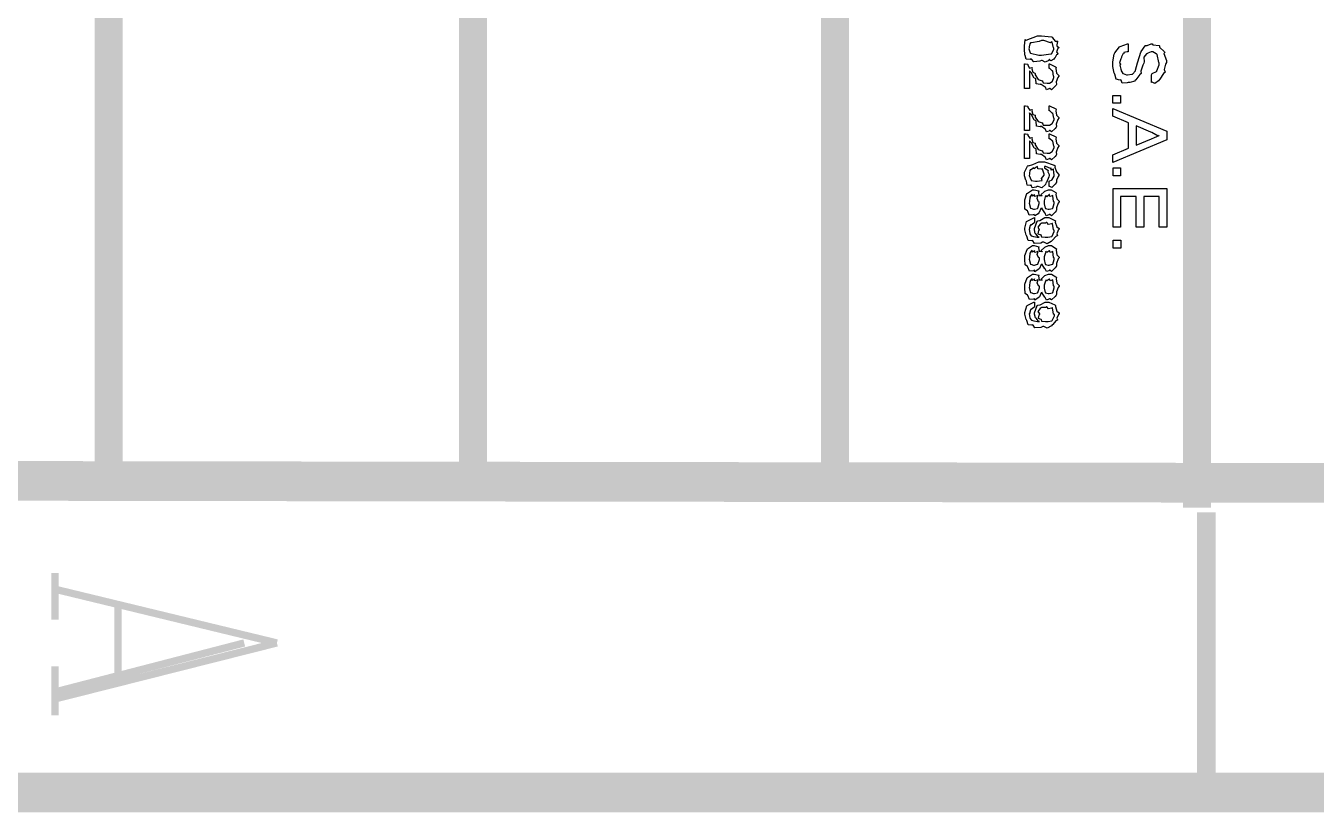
# Model space of a CAD drawing. Extents: x 0.1 to 11.6, y 0.3 to 16.2.
# Drawn here: x 1.042 to 1.963, y 0.296 to 0.857 of the extents above; entities that cross this region are included whole.
import ezdxf

# ---------------------------------------------------------------- set-up
doc = ezdxf.new("R2010")
doc.units = 0
doc.header["$MEASUREMENT"] = 0

msp = doc.modelspace()

# ---------------------------------------------------------------- linework, layer by layer
at = {"color": 0, "const_width": 0.005208}
msp.add_lwpolyline([(0.155003, 16.22), (11.57, 16.22), (11.57, 0.310004), (0.155003, 0.310004), (0.155003, 16.22)], close=True, dxfattribs=at)
at = {"color": 0}
for points, const_width in [([(1.10167, 4.18001), (1.10167, 0.531685)], 0.02), ([(1.36165, 0.531685), (1.36165, 4.18001)], 0.02), ([(1.62001, 0.531685), (1.62001, 4.18001)], 0.02), ([(1.87831, 0.513346), (1.87831, 4.18001)], 0.02), ([(11.315, 0.516656), (0.398329, 0.533311)], 0.028333), ([(1.88499, 0.509983), (1.88499, 0.310004)], 0.013333), ([(1.06331, 0.466689), (1.06331, 0.433322)], 0.005208), ([(1.22168, 0.416667), (1.06331, 0.455024)], 0.005208), ([(1.10834, 0.444988), (1.10834, 0.393337)], 0.005208), ([(1.22168, 0.416667), (1.06331, 0.376682)], 0.005208), ([(1.19835, 0.416667), (1.06331, 0.381674)], 0.005208), ([(1.06331, 0.400011), (1.06331, 0.365018)], 0.005208), ([(11.57, 0.310004), (0.155003, 0.310004)], 0.028333)]:
    msp.add_lwpolyline(points, dxfattribs=dict(at, const_width=const_width))
for points in [[(1.76725, 0.850096), (1.76725, 0.850096), (1.77447, 0.849393), (1.77507, 0.849229), (1.77507, 0.848525), (1.77696, 0.846353), (1.77892, 0.846354), (1.77897, 0.846192), (1.77854, 0.845539), (1.77815, 0.842828), (1.77962, 0.841796), (1.77962, 0.841415), (1.77903, 0.840929), (1.77806, 0.838596), (1.77886, 0.837185), (1.77875, 0.836858), (1.77806, 0.836532), (1.77681, 0.834092), (1.77658, 0.834038), (1.77604, 0.833496), (1.77393, 0.832301), (1.77306, 0.833225), (1.77289, 0.833169), (1.77246, 0.832572), (1.76997, 0.831376), (1.7679, 0.832519), (1.76725, 0.832519), (1.766, 0.831976), (1.76172, 0.831543), (1.76019, 0.833442), (1.75965, 0.833604), (1.75911, 0.833225), (1.75629, 0.833386), (1.75564, 0.836099), (1.75553, 0.836424), (1.75543, 0.83675), (1.7551, 0.840276), (1.7551, 0.841415), (1.7551, 0.842935), (1.75564, 0.847168), (1.75575, 0.847492), (1.75646, 0.847004), (1.76454, 0.850096), (1.76725, 0.850096)], [(1.76725, 0.846625), (1.76557, 0.845975), (1.76025, 0.844997), (1.75944, 0.845157), (1.75944, 0.845104), (1.759, 0.84429), (1.75857, 0.842175), (1.75857, 0.841415), (1.75831, 0.840713), (1.75928, 0.837944), (1.75944, 0.837726), (1.75944, 0.837726), (1.76531, 0.836207), (1.76725, 0.836207), (1.76725, 0.836207), (1.77408, 0.837131), (1.77442, 0.837294), (1.77442, 0.837294), (1.77615, 0.840386), (1.77615, 0.841417), (1.77587, 0.841417), (1.77485, 0.845431), (1.77463, 0.845756), (1.77382, 0.845104), (1.76888, 0.846624), (1.76725, 0.846625)], [(1.82926, 0.8444), (1.82926, 0.838758), (1.82844, 0.838596), (1.82611, 0.838053), (1.82622, 0.837728), (1.82622, 0.837674), (1.82551, 0.837457), (1.82437, 0.834961), (1.82428, 0.834636), (1.82383, 0.833713), (1.82297, 0.830783), (1.82362, 0.830132), (1.82362, 0.829861), (1.82324, 0.829101), (1.82394, 0.826281), (1.82406, 0.825956), (1.82383, 0.825629), (1.82542, 0.823296), (1.82557, 0.823135), (1.82557, 0.823135), (1.82785, 0.822267), (1.82861, 0.822267), (1.82861, 0.822267), (1.83182, 0.822646), (1.83208, 0.8227), (1.83231, 0.822754), (1.83431, 0.825139), (1.83447, 0.825521), (1.83447, 0.825521), (1.83578, 0.830836), (1.83599, 0.831597), (1.83599, 0.831597), (1.83817, 0.838378), (1.83838, 0.83876), (1.83832, 0.838813), (1.84131, 0.842882), (1.84164, 0.843099), (1.84164, 0.843099), (1.84272, 0.843207), (1.84549, 0.8444), (1.8464, 0.844401), (1.84685, 0.843696), (1.85118, 0.843153), (1.85161, 0.842882), (1.85151, 0.842014), (1.85508, 0.83865), (1.85531, 0.838106), (1.85471, 0.8374), (1.85661, 0.832574), (1.85661, 0.830946), (1.8559, 0.829917), (1.85493, 0.82601), (1.85547, 0.824219), (1.85531, 0.823785), (1.85428, 0.823133), (1.85183, 0.819117), (1.8514, 0.818793), (1.85081, 0.817978), (1.8481, 0.816136), (1.84631, 0.816894), (1.84576, 0.816839), (1.84576, 0.822265), (1.84576, 0.822265), (1.84631, 0.823133), (1.84944, 0.824544), (1.84967, 0.824869), (1.84961, 0.824978), (1.85118, 0.829482), (1.85118, 0.830946), (1.85097, 0.830946), (1.84987, 0.836697), (1.84967, 0.837022), (1.84907, 0.83724), (1.84674, 0.838758), (1.84597, 0.838758), (1.84565, 0.838542), (1.8431, 0.837674), (1.84293, 0.837457), (1.84212, 0.837238), (1.84022, 0.834907), (1.84056, 0.831489), (1.84033, 0.830513), (1.83963, 0.82921), (1.83817, 0.824761), (1.83832, 0.823242), (1.83817, 0.822915), (1.8374, 0.822374), (1.83464, 0.818631), (1.83425, 0.818358), (1.83382, 0.8176), (1.8304, 0.816839), (1.82926, 0.816839), (1.82835, 0.816407), (1.82493, 0.816243), (1.82406, 0.818307), (1.82362, 0.818576), (1.82319, 0.818306), (1.82058, 0.819226), (1.81972, 0.822647), (1.8195, 0.823133), (1.81917, 0.823514), (1.81819, 0.828125), (1.81819, 0.829644), (1.81819, 0.831599), (1.81928, 0.836914), (1.8195, 0.837457), (1.81961, 0.83789), (1.82297, 0.842176), (1.8234, 0.842449), (1.8234, 0.842449), (1.82872, 0.844401), (1.82926, 0.8444)], [(1.75863, 0.812556), (1.75515, 0.812556), (1.75515, 0.830135), (1.75575, 0.830135), (1.75732, 0.829808), (1.75754, 0.829699), (1.75754, 0.829046), (1.75885, 0.827042), (1.76042, 0.827474), (1.76058, 0.827313), (1.76042, 0.826606), (1.76107, 0.824058), (1.76264, 0.823515), (1.76275, 0.82319), (1.76269, 0.822158), (1.76497, 0.818958), (1.76785, 0.817982), (1.76818, 0.817762), (1.76807, 0.817762), (1.76839, 0.816463), (1.77132, 0.816246), (1.77229, 0.816246), (1.773, 0.816243), (1.7749, 0.817546), (1.77512, 0.817764), (1.77512, 0.817764), (1.77621, 0.820368), (1.77621, 0.821236), (1.77593, 0.821236), (1.77528, 0.824926), (1.77512, 0.825143), (1.7749, 0.825032), (1.77328, 0.826662), (1.77274, 0.82666), (1.77274, 0.830135), (1.77294, 0.830078), (1.7774, 0.82791), (1.77772, 0.827528), (1.77746, 0.82666), (1.77806, 0.823408), (1.77968, 0.821778), (1.77968, 0.821235), (1.77897, 0.820422), (1.77783, 0.817111), (1.778, 0.815322), (1.77772, 0.814942), (1.77701, 0.814021), (1.77442, 0.811635), (1.77328, 0.812556), (1.77294, 0.812554), (1.77262, 0.812178), (1.77089, 0.811524), (1.77012, 0.813314), (1.76992, 0.813422), (1.76992, 0.813422), (1.76714, 0.815375), (1.76687, 0.815594), (1.76633, 0.815268), (1.76361, 0.815757), (1.76335, 0.819282), (1.76297, 0.819718), (1.7621, 0.819881), (1.76025, 0.823461), (1.76014, 0.823624), (1.7601, 0.823624), (1.75874, 0.825035), (1.75863, 0.825143), (1.75863, 0.812556)], [(1.81825, 0.807565), (1.82368, 0.807563), (1.82368, 0.801921), (1.81825, 0.801921), (1.81825, 0.807565)], [(1.75868, 0.782497), (1.75521, 0.782497), (1.75521, 0.800076), (1.75581, 0.800076), (1.75737, 0.79975), (1.7576, 0.79964), (1.7576, 0.798989), (1.7589, 0.796983), (1.76047, 0.797418), (1.76064, 0.797254), (1.76047, 0.796547), (1.76113, 0.794001), (1.76269, 0.793457), (1.76281, 0.793132), (1.76275, 0.792103), (1.76503, 0.788901), (1.7679, 0.787925), (1.76824, 0.787706), (1.76813, 0.787706), (1.76844, 0.786406), (1.77138, 0.786187), (1.77235, 0.786187), (1.77306, 0.786185), (1.77496, 0.787489), (1.77518, 0.787708), (1.77518, 0.787708), (1.77626, 0.790313), (1.77626, 0.791178), (1.77599, 0.791178), (1.77533, 0.794869), (1.77518, 0.795086), (1.77496, 0.794976), (1.77333, 0.796606), (1.77279, 0.796604), (1.77279, 0.800074), (1.773, 0.800022), (1.77746, 0.797851), (1.77778, 0.797472), (1.7775, 0.796604), (1.7781, 0.793349), (1.77974, 0.791719), (1.77974, 0.791176), (1.77903, 0.790367), (1.77789, 0.787056), (1.77806, 0.785267), (1.77778, 0.784883), (1.77707, 0.783964), (1.77447, 0.781575), (1.77333, 0.7825), (1.773, 0.782497), (1.77268, 0.782117), (1.77094, 0.781465), (1.77018, 0.783256), (1.76997, 0.783364), (1.76997, 0.783364), (1.76719, 0.785317), (1.76693, 0.785536), (1.76639, 0.785211), (1.76367, 0.785699), (1.7634, 0.789224), (1.76303, 0.78966), (1.76215, 0.789822), (1.76031, 0.793401), (1.76019, 0.793565), (1.76014, 0.793565), (1.75879, 0.794978), (1.75868, 0.795086), (1.75868, 0.782497)], [(1.81831, 0.798125), (1.85672, 0.782064), (1.85672, 0.775771), (1.81831, 0.759712), (1.81831, 0.765139), (1.82937, 0.769911), (1.82937, 0.787924), (1.81831, 0.792699), (1.81831, 0.798125)], [(1.83479, 0.785753), (1.83479, 0.772083), (1.84586, 0.776639), (1.84586, 0.776639), (1.84787, 0.777399), (1.85118, 0.77881), (1.85129, 0.77881), (1.85058, 0.778376), (1.84603, 0.781142), (1.84543, 0.781414), (1.83479, 0.785753)], [(1.75868, 0.762532), (1.75521, 0.762532), (1.75521, 0.780112), (1.75581, 0.780112), (1.75737, 0.779787), (1.7576, 0.779676), (1.7576, 0.779024), (1.7589, 0.777019), (1.76047, 0.777453), (1.76064, 0.777289), (1.76047, 0.776585), (1.76113, 0.774036), (1.76269, 0.773493), (1.76281, 0.773168), (1.76275, 0.772137), (1.76503, 0.768936), (1.7679, 0.76796), (1.76824, 0.76774), (1.76813, 0.76774), (1.76844, 0.76644), (1.77138, 0.766224), (1.77235, 0.766224), (1.77306, 0.766222), (1.77496, 0.767524), (1.77518, 0.767743), (1.77518, 0.767743), (1.77626, 0.770347), (1.77626, 0.771215), (1.77599, 0.771213), (1.77533, 0.774904), (1.77518, 0.775121), (1.77496, 0.775011), (1.77333, 0.77664), (1.77279, 0.776639), (1.77279, 0.780111), (1.773, 0.780057), (1.77746, 0.777886), (1.77778, 0.777507), (1.7775, 0.776639), (1.7781, 0.773385), (1.77974, 0.771756), (1.77974, 0.771213), (1.77903, 0.770401), (1.77789, 0.76709), (1.77806, 0.765301), (1.77778, 0.764919), (1.77707, 0.763999), (1.77447, 0.761613), (1.77333, 0.762535), (1.773, 0.762532), (1.77268, 0.762153), (1.77094, 0.761501), (1.77018, 0.763292), (1.76996, 0.7634), (1.76996, 0.7634), (1.76719, 0.765354), (1.76693, 0.765572), (1.76639, 0.765247), (1.76367, 0.765735), (1.7634, 0.76926), (1.76303, 0.769696), (1.76215, 0.769858), (1.76031, 0.773436), (1.76019, 0.773601), (1.76014, 0.773601), (1.75879, 0.775012), (1.75868, 0.775121), (1.75868, 0.762532)], [(1.77285, 0.742565), (1.77285, 0.746254), (1.77285, 0.746254), (1.7749, 0.747232), (1.77501, 0.74734), (1.77496, 0.747396), (1.77632, 0.749838), (1.77632, 0.750599), (1.77632, 0.750599), (1.77593, 0.754665), (1.77587, 0.755153), (1.77556, 0.754826), (1.77425, 0.754125), (1.77431, 0.755697), (1.77414, 0.755806), (1.77371, 0.755369), (1.77046, 0.756674), (1.76937, 0.756674), (1.76953, 0.75586), (1.77181, 0.754176), (1.77197, 0.75385), (1.77186, 0.753036), (1.77285, 0.751083), (1.77285, 0.750378), (1.77251, 0.749511), (1.77083, 0.745332), (1.77046, 0.744954), (1.77007, 0.744031), (1.76747, 0.741644), (1.76497, 0.742567), (1.76417, 0.742565), (1.76346, 0.742078), (1.76069, 0.74159), (1.75993, 0.74349), (1.7596, 0.743653), (1.75928, 0.743329), (1.75711, 0.743544), (1.75651, 0.746364), (1.75635, 0.74669), (1.75608, 0.747017), (1.75526, 0.750054), (1.75526, 0.751031), (1.75526, 0.752658), (1.75743, 0.757107), (1.75786, 0.757542), (1.75792, 0.757379), (1.76118, 0.758137), (1.76551, 0.760146), (1.76699, 0.760143), (1.76947, 0.760146), (1.77642, 0.757813), (1.77696, 0.757322), (1.77681, 0.756293), (1.77806, 0.752929), (1.77979, 0.751031), (1.77979, 0.750378), (1.77914, 0.749729), (1.77794, 0.746962), (1.77806, 0.745443), (1.77783, 0.745171), (1.77713, 0.744249), (1.77458, 0.741863), (1.77322, 0.742622), (1.77285, 0.742565)], [(1.76438, 0.756671), (1.76378, 0.756239), (1.76172, 0.755208), (1.76156, 0.756022), (1.76156, 0.756022), (1.76113, 0.755479), (1.75956, 0.754067), (1.75939, 0.754718), (1.75939, 0.754718), (1.75896, 0.754017), (1.75874, 0.751953), (1.75874, 0.751247), (1.75846, 0.750378), (1.75982, 0.747017), (1.76004, 0.746907), (1.76004, 0.746907), (1.76313, 0.746257), (1.76417, 0.746254), (1.76417, 0.746254), (1.76764, 0.746799), (1.76785, 0.746907), (1.76768, 0.746907), (1.76719, 0.748154), (1.76915, 0.750489), (1.76915, 0.751247), (1.76915, 0.751247), (1.76807, 0.754935), (1.76785, 0.755154), (1.76714, 0.754935), (1.76471, 0.755208), (1.76443, 0.756671), (1.76438, 0.756671)], [(1.81836, 0.75586), (1.82378, 0.75586), (1.82379, 0.750217), (1.81836, 0.750215), (1.81836, 0.75586)], [(1.76768, 0.73584), (1.76758, 0.73584), (1.76693, 0.736601), (1.76942, 0.738932), (1.76964, 0.739097), (1.76964, 0.739097), (1.77225, 0.740182), (1.77311, 0.740181), (1.77431, 0.740182), (1.77756, 0.738226), (1.77789, 0.737793), (1.77761, 0.736871), (1.77821, 0.733617), (1.77983, 0.732042), (1.77983, 0.7315), (1.77914, 0.730686), (1.77794, 0.727375), (1.77794, 0.725586), (1.77767, 0.725206), (1.77696, 0.724229), (1.77442, 0.721682), (1.77328, 0.722604), (1.77289, 0.722601), (1.77257, 0.722224), (1.77072, 0.721628), (1.76986, 0.723522), (1.76964, 0.723689), (1.76964, 0.723689), (1.76779, 0.726617), (1.76768, 0.726942), (1.76693, 0.726725), (1.76574, 0.723906), (1.76551, 0.723689), (1.76486, 0.72309), (1.76258, 0.721517), (1.76215, 0.722604), (1.76204, 0.722604), (1.76144, 0.722168), (1.75857, 0.722004), (1.7576, 0.724771), (1.75726, 0.725206), (1.75726, 0.725206), (1.75553, 0.7264), (1.75532, 0.730251), (1.75532, 0.7315), (1.75532, 0.733075), (1.75694, 0.737414), (1.75726, 0.737794), (1.75726, 0.737794), (1.76085, 0.740181), (1.76204, 0.740181), (1.76204, 0.740181), (1.76531, 0.739312), (1.76551, 0.739097), (1.76519, 0.738553), (1.76551, 0.736167), (1.76764, 0.736058), (1.76768, 0.73584)], [(1.76226, 0.736708), (1.76193, 0.736328), (1.76047, 0.735513), (1.76058, 0.736925), (1.76053, 0.736925), (1.76019, 0.736493), (1.75906, 0.735244), (1.75922, 0.735028), (1.75922, 0.734972), (1.7589, 0.734213), (1.75879, 0.732206), (1.75879, 0.731501), (1.75851, 0.730524), (1.7595, 0.727049), (1.75965, 0.72694), (1.75965, 0.72694), (1.76161, 0.726292), (1.76226, 0.726289), (1.76226, 0.726289), (1.76449, 0.726832), (1.76465, 0.726942), (1.76465, 0.726942), (1.76574, 0.73036), (1.76574, 0.731501), (1.76519, 0.731661), (1.76411, 0.733943), (1.76476, 0.736003), (1.76465, 0.736058), (1.76421, 0.735729), (1.76243, 0.735351), (1.76226, 0.736708), (1.76226, 0.736708)], [(1.77289, 0.736708), (1.77257, 0.736275), (1.771, 0.735243), (1.77029, 0.736112), (1.77029, 0.736058), (1.77001, 0.735135), (1.76921, 0.73226), (1.76921, 0.731282), (1.76921, 0.730197), (1.76992, 0.727049), (1.77007, 0.72694), (1.77018, 0.726779), (1.77203, 0.726289), (1.77268, 0.726292), (1.77268, 0.726292), (1.77507, 0.726832), (1.77528, 0.726942), (1.77528, 0.726942), (1.77636, 0.73036), (1.77636, 0.731501), (1.77576, 0.731717), (1.77544, 0.735949), (1.77528, 0.736058), (1.77496, 0.735729), (1.77333, 0.735353), (1.773, 0.736708), (1.77289, 0.736708)], [(1.81836, 0.740994), (1.85678, 0.740996), (1.85678, 0.713435), (1.85135, 0.713435), (1.85135, 0.735353), (1.84028, 0.735351), (1.84028, 0.713433), (1.83485, 0.713435), (1.83485, 0.735353), (1.82379, 0.735353), (1.82378, 0.713433), (1.81836, 0.713433), (1.81836, 0.740994)], [(1.76226, 0.720268), (1.76226, 0.716796), (1.76172, 0.716254), (1.75982, 0.714953), (1.75965, 0.715276), (1.75965, 0.715276), (1.75928, 0.714681), (1.75879, 0.713051), (1.75879, 0.712457), (1.75846, 0.71175), (1.75896, 0.70931), (1.759, 0.708985), (1.7589, 0.708768), (1.75999, 0.707249), (1.7601, 0.707249), (1.7601, 0.707249), (1.76161, 0.706921), (1.76183, 0.706814), (1.76183, 0.706814), (1.76426, 0.706379), (1.76508, 0.706379), (1.76508, 0.706379), (1.76557, 0.706381), (1.76574, 0.706381), (1.76497, 0.706489), (1.76329, 0.708711), (1.76313, 0.708985), (1.76286, 0.708985), (1.76226, 0.711587), (1.76226, 0.712456), (1.76226, 0.712456), (1.76421, 0.717718), (1.76465, 0.718099), (1.76465, 0.718099), (1.76622, 0.718314), (1.76975, 0.720269), (1.77094, 0.720268), (1.77251, 0.720269), (1.77681, 0.718317), (1.77724, 0.717882), (1.77707, 0.71696), (1.77815, 0.713813), (1.77983, 0.71251), (1.77983, 0.712021), (1.77924, 0.711426), (1.77815, 0.708768), (1.77865, 0.707464), (1.77854, 0.707247), (1.7775, 0.706812), (1.77522, 0.70421), (1.77485, 0.703993), (1.77425, 0.703233), (1.77132, 0.701606), (1.76888, 0.702689), (1.76813, 0.702689), (1.76682, 0.702149), (1.76237, 0.701767), (1.76118, 0.703776), (1.76074, 0.703993), (1.76031, 0.703665), (1.75771, 0.703992), (1.75683, 0.707083), (1.75662, 0.707464), (1.75629, 0.707736), (1.75532, 0.711481), (1.75532, 0.712674), (1.75532, 0.712674), (1.75672, 0.717553), (1.75706, 0.717881), (1.75706, 0.717881), (1.76172, 0.720215), (1.76226, 0.720268)], [(1.77094, 0.706379), (1.77192, 0.706379), (1.77463, 0.706921), (1.77485, 0.707029), (1.77485, 0.707029), (1.77636, 0.710286), (1.77636, 0.711372), (1.77576, 0.711642), (1.77507, 0.716036), (1.77485, 0.716144), (1.77442, 0.715767), (1.77229, 0.71544), (1.77111, 0.716796), (1.77072, 0.716797), (1.7704, 0.716308), (1.76725, 0.716253), (1.76704, 0.716144), (1.76633, 0.715601), (1.7646, 0.713433), (1.76574, 0.711914), (1.76574, 0.711372), (1.76525, 0.71099), (1.76476, 0.708822), (1.76682, 0.708117), (1.76704, 0.707897), (1.76693, 0.7079), (1.76725, 0.706596), (1.77001, 0.706379), (1.77094, 0.706379)], [(1.76774, 0.695964), (1.76764, 0.695964), (1.76699, 0.696724), (1.76947, 0.699056), (1.76969, 0.699219), (1.76969, 0.699219), (1.77229, 0.700304), (1.77317, 0.700303), (1.77436, 0.700304), (1.77761, 0.698351), (1.77794, 0.697917), (1.77767, 0.696993), (1.77826, 0.69374), (1.77989, 0.692165), (1.77989, 0.691624), (1.77919, 0.69081), (1.778, 0.687499), (1.778, 0.68571), (1.77772, 0.685331), (1.77701, 0.684353), (1.77447, 0.681803), (1.77333, 0.682728), (1.77294, 0.682726), (1.77262, 0.682346), (1.77078, 0.681747), (1.76992, 0.683646), (1.76969, 0.683813), (1.76969, 0.683813), (1.76785, 0.68674), (1.76774, 0.687067), (1.76699, 0.686847), (1.76579, 0.684028), (1.76557, 0.683813), (1.76492, 0.683214), (1.76264, 0.68164), (1.76221, 0.682726), (1.7621, 0.682728), (1.7615, 0.682292), (1.75863, 0.682128), (1.75765, 0.684894), (1.75732, 0.685331), (1.75732, 0.685331), (1.75558, 0.686522), (1.75538, 0.690375), (1.75538, 0.691624), (1.75538, 0.693199), (1.757, 0.697537), (1.75732, 0.697917), (1.75732, 0.697917), (1.7609, 0.700304), (1.7621, 0.700304), (1.7621, 0.700304), (1.76535, 0.699435), (1.76557, 0.699219), (1.76525, 0.698675), (1.76557, 0.696289), (1.76768, 0.696181), (1.76774, 0.695964)], [(1.81847, 0.704154), (1.82389, 0.704156), (1.82389, 0.698514), (1.81847, 0.698514), (1.81847, 0.704154)], [(1.76232, 0.696832), (1.76199, 0.696451), (1.76053, 0.695636), (1.76064, 0.697049), (1.76058, 0.697049), (1.76025, 0.696617), (1.75911, 0.695367), (1.75928, 0.69515), (1.75928, 0.695096), (1.75896, 0.694336), (1.75885, 0.692329), (1.75885, 0.691624), (1.75857, 0.690644), (1.75956, 0.687172), (1.75971, 0.687064), (1.75971, 0.687064), (1.76167, 0.686415), (1.76232, 0.686414), (1.76232, 0.686414), (1.76454, 0.686956), (1.76471, 0.687067), (1.76471, 0.687067), (1.76579, 0.690483), (1.76579, 0.691624), (1.76525, 0.691785), (1.76417, 0.694065), (1.76481, 0.696126), (1.76471, 0.696181), (1.76426, 0.695853), (1.76247, 0.695474), (1.76232, 0.696832), (1.76232, 0.696832)], [(1.77294, 0.696832), (1.77262, 0.696397), (1.77106, 0.695365), (1.77035, 0.696235), (1.77035, 0.696181), (1.77007, 0.695257), (1.76926, 0.692381), (1.76926, 0.691407), (1.76926, 0.690321), (1.76996, 0.687172), (1.77012, 0.687064), (1.77024, 0.686903), (1.77208, 0.686414), (1.77274, 0.686414), (1.77274, 0.686414), (1.77512, 0.686956), (1.77533, 0.687067), (1.77533, 0.687067), (1.77642, 0.690483), (1.77642, 0.691625), (1.77582, 0.69184), (1.7755, 0.696072), (1.77533, 0.696181), (1.77501, 0.695853), (1.77339, 0.695476), (1.77306, 0.696832), (1.77294, 0.696832)], [(1.76774, 0.675675), (1.76764, 0.675675), (1.76699, 0.676432), (1.76947, 0.678767), (1.76969, 0.678928), (1.76969, 0.678928), (1.77229, 0.680011), (1.77317, 0.680011), (1.77436, 0.680012), (1.77761, 0.67806), (1.77794, 0.677626), (1.77767, 0.676701), (1.77826, 0.67345), (1.77989, 0.671874), (1.77989, 0.671332), (1.77919, 0.670518), (1.778, 0.667207), (1.778, 0.665419), (1.77772, 0.665038), (1.77701, 0.664063), (1.77447, 0.661512), (1.77333, 0.662436), (1.77294, 0.662435), (1.77262, 0.662056), (1.77078, 0.661458), (1.76992, 0.663356), (1.76969, 0.663519), (1.76969, 0.663519), (1.76785, 0.66645), (1.76774, 0.666775), (1.76699, 0.666557), (1.76579, 0.663738), (1.76557, 0.663519), (1.76492, 0.662924), (1.76264, 0.66135), (1.76221, 0.662435), (1.7621, 0.662436), (1.7615, 0.662001), (1.75863, 0.661836), (1.75765, 0.664603), (1.75732, 0.665039), (1.75732, 0.665039), (1.75558, 0.666231), (1.75538, 0.670085), (1.75538, 0.671332), (1.75538, 0.672906), (1.757, 0.677246), (1.75732, 0.677626), (1.75732, 0.677626), (1.7609, 0.680012), (1.7621, 0.680012), (1.7621, 0.680012), (1.76535, 0.679143), (1.76557, 0.678928), (1.76525, 0.678383), (1.76557, 0.676), (1.76768, 0.675892), (1.76774, 0.675675)], [(1.76232, 0.67654), (1.76199, 0.676161), (1.76053, 0.675347), (1.76064, 0.676756), (1.76058, 0.676756), (1.76025, 0.676325), (1.75911, 0.675076), (1.75928, 0.674858), (1.75928, 0.674804), (1.75896, 0.674046), (1.75885, 0.672039), (1.75885, 0.671332), (1.75857, 0.670354), (1.75956, 0.666882), (1.75971, 0.666774), (1.75971, 0.666774), (1.76167, 0.666122), (1.76232, 0.666122), (1.76232, 0.666122), (1.76454, 0.666665), (1.76471, 0.666775), (1.76471, 0.666775), (1.76579, 0.670193), (1.76579, 0.671332), (1.76525, 0.671496), (1.76417, 0.673772), (1.76481, 0.675836), (1.76471, 0.675892), (1.76426, 0.675564), (1.76247, 0.675183), (1.76232, 0.67654), (1.76232, 0.67654)], [(1.77294, 0.67654), (1.77262, 0.676108), (1.77106, 0.675074), (1.77035, 0.675942), (1.77035, 0.67589), (1.77007, 0.674965), (1.76926, 0.67209), (1.76926, 0.671114), (1.76926, 0.670031), (1.76996, 0.666882), (1.77012, 0.666774), (1.77024, 0.666613), (1.77208, 0.666122), (1.77274, 0.666122), (1.77274, 0.666122), (1.77512, 0.666665), (1.77533, 0.666775), (1.77533, 0.666775), (1.77642, 0.670193), (1.77642, 0.671332), (1.77582, 0.671547), (1.7755, 0.675783), (1.77533, 0.675892), (1.77501, 0.675564), (1.77339, 0.675185), (1.77306, 0.67654), (1.77294, 0.67654)], [(1.76237, 0.660046), (1.76237, 0.656575), (1.76183, 0.656035), (1.75993, 0.654732), (1.75976, 0.655057), (1.75976, 0.655057), (1.75939, 0.654458), (1.7589, 0.652833), (1.7589, 0.652235), (1.75857, 0.651531), (1.75906, 0.64909), (1.75911, 0.648765), (1.759, 0.648547), (1.7601, 0.647029), (1.76019, 0.647029), (1.76019, 0.647029), (1.76172, 0.646701), (1.76193, 0.646594), (1.76193, 0.646594), (1.76438, 0.646158), (1.76519, 0.646158), (1.76519, 0.646158), (1.76568, 0.646161), (1.76585, 0.646161), (1.76508, 0.646268), (1.7634, 0.64849), (1.76324, 0.648762), (1.76297, 0.648765), (1.76237, 0.651365), (1.76237, 0.652233), (1.76237, 0.652233), (1.76432, 0.657497), (1.76476, 0.657879), (1.76476, 0.657879), (1.76633, 0.658094), (1.76986, 0.660046), (1.77106, 0.660046), (1.77262, 0.660047), (1.77692, 0.658094), (1.77735, 0.657663), (1.77718, 0.656739), (1.77826, 0.653593), (1.77994, 0.652289), (1.77994, 0.651801), (1.77935, 0.651204), (1.77826, 0.648547), (1.77875, 0.647244), (1.77865, 0.647026), (1.77761, 0.646593), (1.77533, 0.64399), (1.77496, 0.643772), (1.77436, 0.643014), (1.77143, 0.641386), (1.76899, 0.642469), (1.76824, 0.642469), (1.76693, 0.641929), (1.76247, 0.641546), (1.76129, 0.643554), (1.76085, 0.643772), (1.76042, 0.643446), (1.75782, 0.643769), (1.75694, 0.646864), (1.75672, 0.647244), (1.7564, 0.647515), (1.75543, 0.651258), (1.75543, 0.652453), (1.75543, 0.652453), (1.75683, 0.657333), (1.75717, 0.657661), (1.75717, 0.657661), (1.76183, 0.659996), (1.76237, 0.660046)], [(1.77106, 0.646158), (1.77203, 0.646158), (1.77474, 0.646701), (1.77496, 0.64681), (1.77496, 0.64681), (1.77647, 0.650065), (1.77647, 0.65115), (1.77587, 0.651421), (1.77518, 0.655817), (1.77496, 0.655925), (1.77453, 0.655546), (1.7724, 0.655221), (1.77121, 0.656575), (1.77083, 0.656575), (1.77051, 0.656088), (1.76736, 0.656033), (1.76714, 0.655925), (1.76644, 0.655382), (1.76471, 0.653212), (1.76585, 0.651693), (1.76585, 0.65115), (1.76535, 0.650771), (1.76486, 0.6486), (1.76693, 0.647897), (1.76714, 0.647678), (1.76704, 0.647678), (1.76736, 0.646376), (1.77012, 0.646158), (1.77106, 0.646158)]]:
    msp.add_lwpolyline(points, close=True, dxfattribs=at)

doc.saveas('drawing.dxf')
